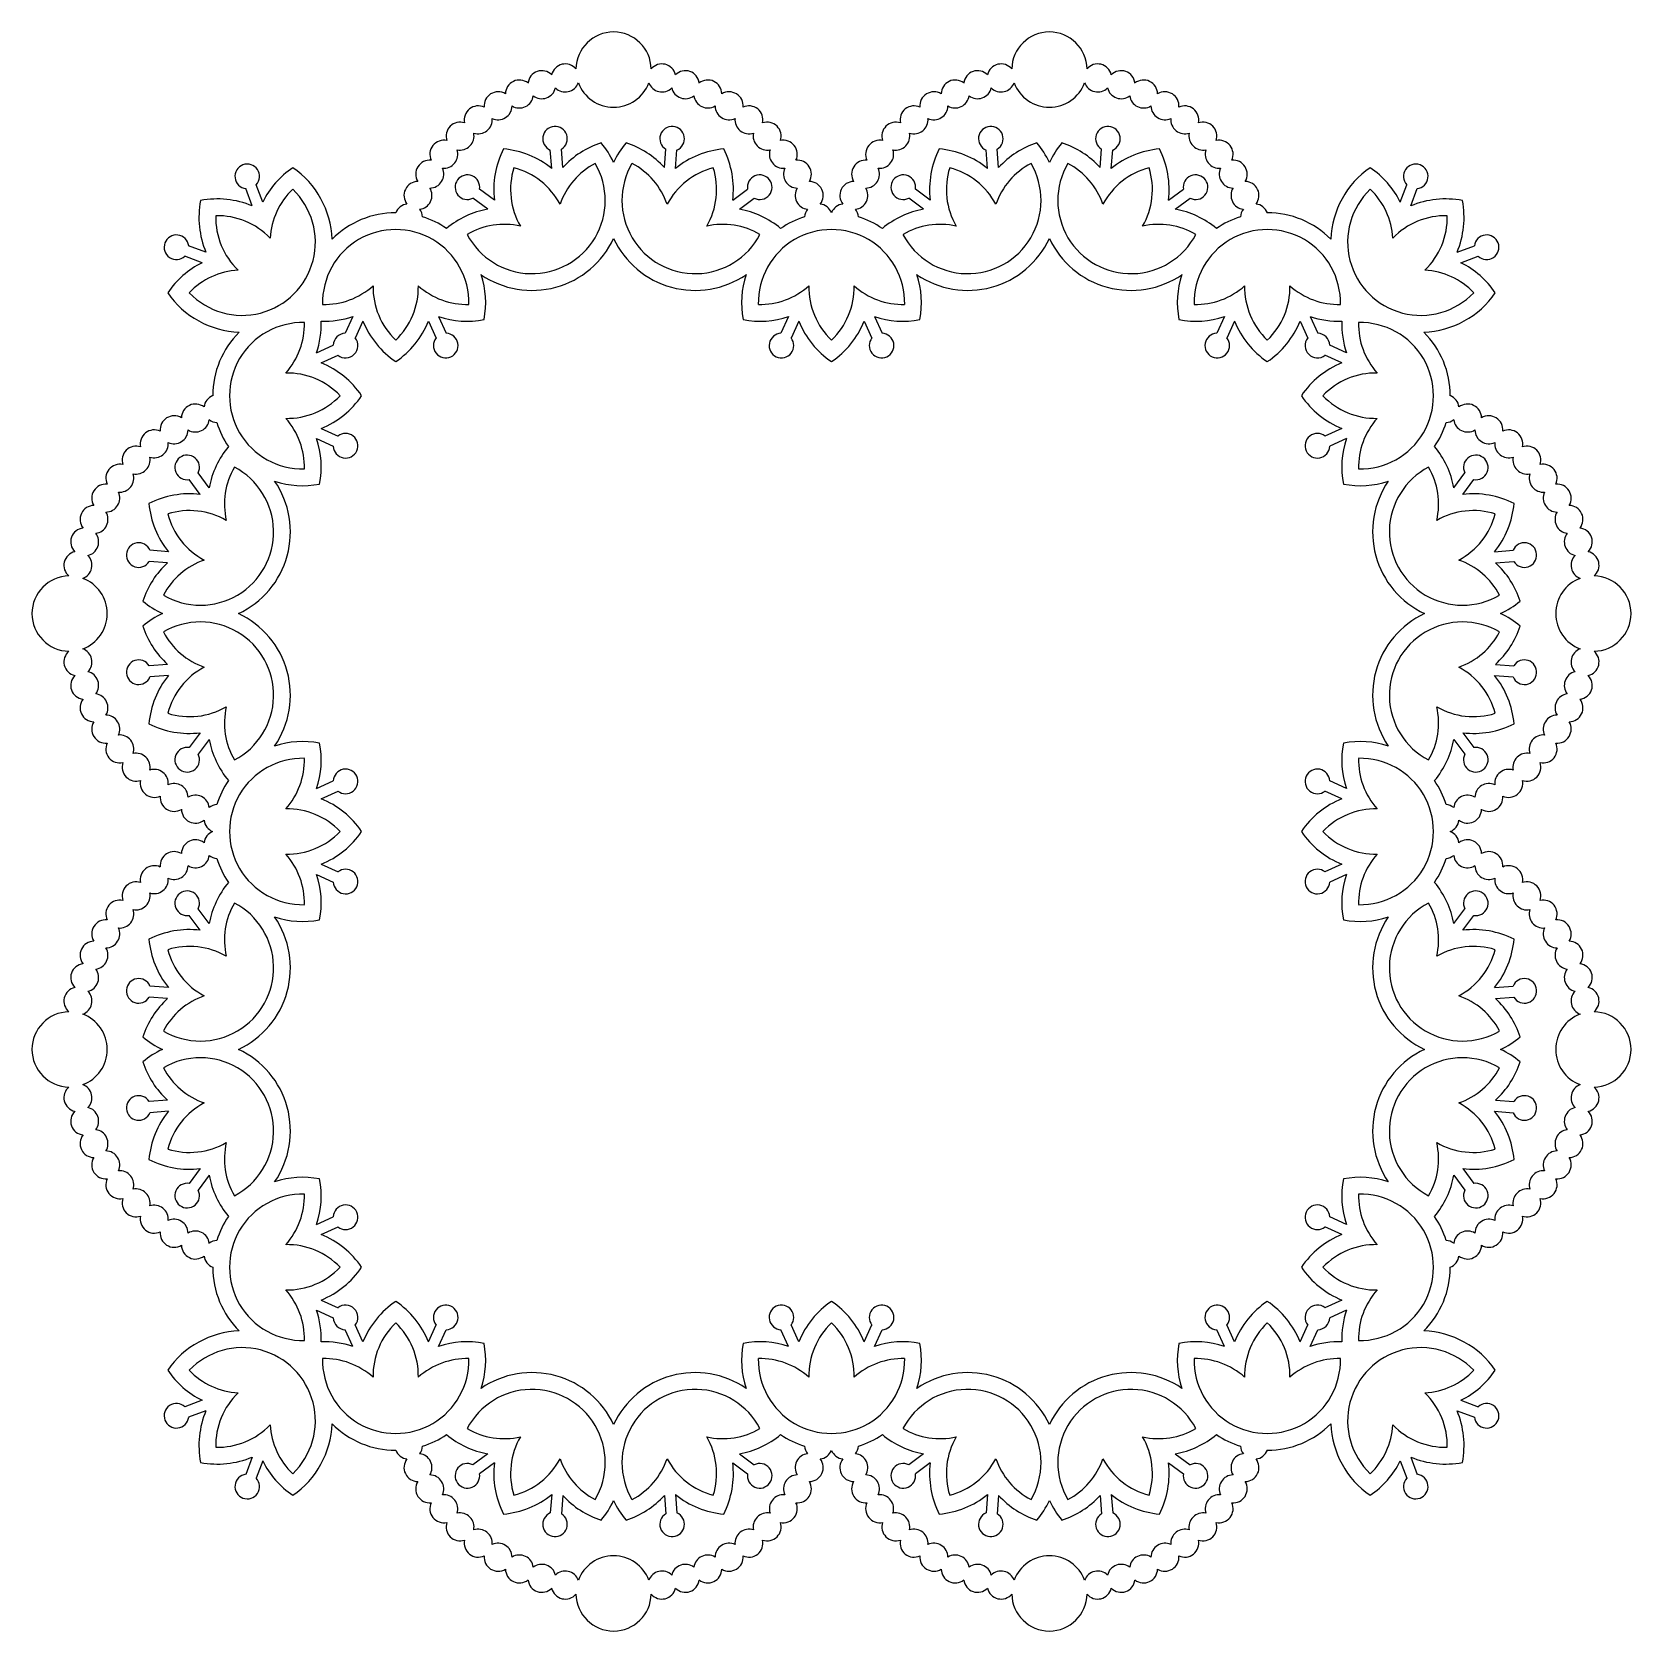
# Model space of a CAD drawing. Extents: x -216 to 463, y -122 to 229.
# Drawn here: x 176.6 to 462.6, y -121.8 to 164.2 of the extents above; entities that cross this region are included whole.
import ezdxf

# ---------------------------------------------------------------- set-up
doc = ezdxf.new("R2010")
doc.units = 0
doc.layers.get('0').update_dxf_attribs({"linetype": 'CONTINUOUS'})

msp = doc.modelspace()

# ---------------------------------------------------------------- linework, layer by layer
for p, q in [((269.58, 139.77), (269.33, 143.07)), ((271.58, 139.93), (271.33, 143.22)), ((289.73, 139.93), (289.98, 143.22)), ((291.72, 139.77), (291.98, 143.07)), ((347.52, 139.77), (347.27, 143.07)), ((349.51, 139.93), (349.26, 143.22)), ((367.66, 139.93), (367.92, 143.22)), ((369.66, 139.77), (369.91, 143.07)), ((216.04, 133.06), (214.89, 136.15)), ((217.91, 133.75), (216.76, 136.85)), ((258.16, 132.49), (255.5, 134.44)), ((259.34, 134.1), (256.68, 136.05)), ((301.97, 134.1), (304.62, 136.05)), ((303.15, 132.49), (305.81, 134.44)), ((336.09, 132.49), (333.43, 134.44)), ((337.28, 134.1), (334.62, 136.05)), ((379.9, 134.1), (382.56, 136.05)), ((381.09, 132.49), (383.74, 134.44)), ((421.33, 133.75), (422.48, 136.85)), ((423.21, 133.06), (424.36, 136.15)), ((207.76, 124.78), (204.66, 125.93)), ((431.49, 124.78), (434.58, 125.93)), ((207.06, 122.9), (203.96, 124.05)), ((432.18, 122.9), (435.28, 124.05)), ((234.02, 113.28), (232.64, 110.28)), ((235.83, 112.45), (234.46, 109.44)), ((247.54, 112.45), (248.92, 109.44)), ((249.36, 113.28), (250.74, 110.28)), ((311.95, 113.28), (310.57, 110.28)), ((313.77, 112.45), (312.39, 109.44)), ((325.48, 112.45), (326.85, 109.44)), ((327.29, 113.28), (328.67, 110.28)), ((389.88, 113.28), (388.51, 110.28)), ((391.7, 112.45), (390.32, 109.44)), ((403.41, 112.45), (404.79, 109.44)), ((405.23, 113.28), (406.6, 110.28)), ((227.53, 106.8), (230.53, 108.17)), ((228.37, 104.98), (231.37, 106.35)), ((410.88, 104.98), (407.87, 106.35)), ((411.71, 106.8), (408.71, 108.17)), ((228.37, 93.27), (231.37, 91.89)), ((410.88, 93.27), (407.87, 91.89)), ((227.53, 91.45), (230.53, 90.08)), ((411.71, 91.45), (408.71, 90.08)), ((206.72, 81.47), (204.76, 84.13)), ((208.33, 82.65), (206.37, 85.31)), ((430.92, 82.65), (432.87, 85.31)), ((432.53, 81.47), (434.48, 84.13)), ((200.89, 69.23), (197.59, 69.49)), ((201.04, 71.23), (197.75, 71.48)), ((438.2, 71.23), (441.5, 71.48)), ((438.36, 69.23), (441.65, 69.49)), ((200.89, 51.08), (197.59, 50.83)), ((201.04, 49.09), (197.75, 48.84)), ((438.2, 49.09), (441.5, 48.84)), ((438.36, 51.08), (441.65, 50.83)), ((206.72, 38.85), (204.76, 36.19)), ((208.33, 37.66), (206.37, 35)), ((430.92, 37.66), (432.87, 35)), ((432.53, 38.85), (434.48, 36.19)), ((227.53, 28.86), (230.53, 30.24)), ((411.71, 28.86), (408.71, 30.24)), ((228.37, 27.05), (231.37, 28.42)), ((410.88, 27.05), (407.87, 28.42)), ((228.37, 15.34), (231.37, 13.96)), ((410.88, 15.34), (407.87, 13.96)), ((227.53, 13.52), (230.53, 12.14)), ((411.71, 13.52), (408.71, 12.14)), ((206.72, 3.54), (204.76, 6.19)), ((208.33, 4.72), (206.37, 7.38)), ((430.92, 4.72), (432.87, 7.38)), ((432.53, 3.54), (434.48, 6.19)), ((200.89, -8.7), (197.59, -8.45)), ((201.04, -6.71), (197.75, -6.45)), ((438.2, -6.71), (441.5, -6.45)), ((438.36, -8.7), (441.65, -8.45)), ((200.89, -26.85), (197.59, -27.1)), ((438.36, -26.85), (441.65, -27.1)), ((201.04, -28.85), (197.75, -29.1)), ((438.2, -28.85), (441.5, -29.1)), ((206.72, -39.09), (204.76, -41.75)), ((432.53, -39.09), (434.48, -41.75)), ((208.33, -40.27), (206.37, -42.93)), ((430.92, -40.27), (432.87, -42.93)), ((227.53, -49.07), (230.53, -47.69)), ((411.71, -49.07), (408.71, -47.69)), ((228.37, -50.89), (231.37, -49.51)), ((410.88, -50.89), (407.87, -49.51)), ((228.37, -62.6), (231.37, -63.97)), ((410.88, -62.6), (407.87, -63.97)), ((227.53, -64.42), (230.53, -65.79)), ((411.71, -64.42), (408.71, -65.79)), ((234.02, -70.9), (232.64, -67.9)), ((235.83, -70.06), (234.46, -67.06)), ((247.54, -70.06), (248.92, -67.06)), ((249.36, -70.9), (250.74, -67.9)), ((311.95, -70.9), (310.57, -67.9)), ((313.77, -70.06), (312.39, -67.06)), ((325.48, -70.06), (326.85, -67.06)), ((327.29, -70.9), (328.67, -67.9)), ((389.88, -70.9), (388.51, -67.9)), ((391.7, -70.06), (390.32, -67.06)), ((403.41, -70.06), (404.79, -67.06)), ((405.23, -70.9), (406.6, -67.9)), ((207.06, -80.52), (203.96, -81.67)), ((207.76, -82.39), (204.66, -83.54)), ((431.49, -82.39), (434.58, -83.54)), ((432.18, -80.52), (435.28, -81.67)), ((216.04, -90.67), (214.89, -93.77)), ((217.91, -91.37), (216.76, -94.47)), ((258.16, -90.1), (255.5, -92.06)), ((303.15, -90.1), (305.81, -92.06)), ((336.09, -90.1), (333.43, -92.06)), ((381.09, -90.1), (383.74, -92.06)), ((421.33, -91.37), (422.48, -94.47)), ((423.21, -90.67), (424.36, -93.77)), ((259.34, -91.71), (256.68, -93.67)), ((301.97, -91.71), (304.62, -93.67)), ((337.28, -91.71), (334.62, -93.67)), ((379.9, -91.71), (382.56, -93.67)), ((269.58, -97.39), (269.33, -100.68)), ((271.58, -97.54), (271.33, -100.84)), ((289.73, -97.54), (289.98, -100.84)), ((291.72, -97.39), (291.98, -100.68)), ((347.52, -97.39), (347.27, -100.68)), ((349.51, -97.54), (349.26, -100.84)), ((367.66, -97.54), (367.92, -100.84)), ((369.66, -97.39), (369.91, -100.68))]:
    msp.add_line(p, q)
for centre, radius, start, end in [((280.65, 157.44), 6.73, 0.9761, 179.0239), ((358.59, 157.44), 6.73, 0.9761, 179.0239), ((272.01, 155.95), 2.5, 40.0291, 166.6243), ((289.29, 155.95), 2.5, 13.3757, 139.9709), ((349.95, 155.95), 2.5, 40.0291, 166.6243), ((367.23, 155.95), 2.5, 13.3757, 139.9709), ((263.81, 153.08), 2.5, 51.9471, 179.4815), ((267.83, 154.74), 2.5, 45.5185, 173.0529), ((272.01, 155.95), 2.5, 225.5185, 339.584), ((280.65, 157.44), 6.73, 200.5892, 339.4108), ((289.29, 155.95), 2.5, 200.416, 314.4815), ((293.48, 154.74), 2.5, 6.9471, 134.4815), ((297.5, 153.08), 2.5, 0.5185, 128.0529), ((341.74, 153.08), 2.5, 51.9471, 179.4815), ((345.76, 154.74), 2.5, 45.5185, 173.0529), ((349.95, 155.95), 2.5, 225.5185, 339.584), ((358.59, 157.44), 6.73, 200.5892, 339.4108), ((367.23, 155.95), 2.5, 200.416, 314.4815), ((371.41, 154.74), 2.5, 6.9471, 134.4815), ((375.43, 153.08), 2.5, 0.5185, 128.0529), ((260, 150.97), 2.5, 58.3757, 185.91), ((263.81, 153.08), 2.5, 238.3757, 353.0529), ((267.83, 154.74), 2.5, 231.9471, 346.6243), ((293.48, 154.74), 2.5, 193.3757, 308.0529), ((297.5, 153.08), 2.5, 186.9471, 301.6243), ((301.31, 150.97), 2.5, 354.09, 121.6243), ((337.93, 150.97), 2.5, 58.3757, 185.91), ((341.74, 153.08), 2.5, 238.3757, 353.0529), ((345.76, 154.74), 2.5, 231.9471, 346.6243), ((371.41, 154.74), 2.5, 193.3757, 308.0529), ((375.43, 153.08), 2.5, 186.9471, 301.6243), ((379.25, 150.97), 2.5, 354.09, 121.6243), ((256.45, 148.45), 2.5, 64.8043, 192.3386), ((256.45, 148.45), 2.5, 251.2328, 5.91), ((260, 150.97), 2.5, 244.8043, 359.4815), ((301.31, 150.97), 2.5, 180.5185, 295.1957), ((304.86, 148.45), 2.5, 174.09, 288.7672), ((304.86, 148.45), 2.5, 347.6614, 115.1957), ((334.38, 148.45), 2.5, 64.8043, 192.3386), ((334.38, 148.45), 2.5, 251.2328, 5.91), ((337.93, 150.97), 2.5, 244.8043, 359.4815), ((379.25, 150.97), 2.5, 180.5185, 295.1957), ((382.8, 148.45), 2.5, 174.09, 288.7672), ((382.8, 148.45), 2.5, 347.6614, 115.1957), ((253.2, 145.55), 2.5, 71.2328, 198.7672), ((253.2, 145.55), 2.5, 257.6614, 12.3386), ((270.18, 145.09), 2.2, 301.4133, 247.3296), ((291.13, 145.09), 2.2, 292.6704, 238.5867), ((308.11, 145.55), 2.5, 167.6614, 282.3386), ((308.11, 145.55), 2.5, 341.2328, 108.7672), ((331.13, 145.55), 2.5, 71.2328, 198.7672), ((331.13, 145.55), 2.5, 257.6614, 12.3386), ((348.11, 145.09), 2.2, 301.4133, 247.3296), ((369.06, 145.09), 2.2, 292.6704, 238.5867), ((386.04, 145.55), 2.5, 167.6614, 282.3386), ((386.04, 145.55), 2.5, 341.2328, 108.7672), ((250.3, 142.3), 2.5, 77.6614, 205.1957), ((250.3, 142.3), 2.5, 264.09, 18.7672), ((275.32, 135.99), 16.09, 153.1796, 186.7733), ((259.51, 127.23), 16.09, 51.2267, 84.8204), ((283.44, 129.06), 16.09, 108.1796, 137.5162), ((266.07, 134.04), 16.09, 24.9387, 39.8204), ((295.24, 134.04), 16.09, 140.1796, 155.0613), ((277.87, 129.06), 16.09, 42.4838, 71.8204), ((301.8, 127.23), 16.09, 95.1796, 128.7733), ((285.99, 135.99), 16.09, 353.2267, 26.8204), ((311.01, 142.3), 2.5, 161.2328, 275.91), ((311.01, 142.3), 2.5, 334.8043, 102.3386), ((328.23, 142.3), 2.5, 77.6614, 205.1957), ((328.23, 142.3), 2.5, 264.09, 18.7672), ((353.25, 135.99), 16.09, 153.1796, 186.7733), ((337.44, 127.23), 16.09, 51.2267, 84.8204), ((361.38, 129.06), 16.09, 108.1796, 137.5162), ((344, 134.04), 16.09, 24.9387, 39.8204), ((373.18, 134.04), 16.09, 140.1796, 155.0613), ((355.8, 129.06), 16.09, 42.4838, 71.8204), ((379.73, 127.23), 16.09, 95.1796, 128.7733), ((363.92, 135.99), 16.09, 353.2267, 26.8204), ((388.94, 142.3), 2.5, 161.2328, 275.91), ((388.94, 142.3), 2.5, 334.8043, 102.3386), ((215.14, 138.34), 2.2, 317.4133, 263.3296), ((247.78, 138.75), 2.5, 84.09, 211.6243), ((266.07, 134.04), 13.09, 207.675, 30.325), ((283.44, 129.06), 13.09, 117.6749, 160.864), ((295.24, 134.04), 13.09, 149.675, 332.325), ((277.87, 129.06), 13.09, 19.136, 62.3251), ((313.53, 138.75), 2.5, 328.3757, 95.91), ((325.71, 138.75), 2.5, 84.09, 211.6243), ((344, 134.04), 13.09, 207.675, 30.325), ((361.38, 129.06), 13.09, 117.6749, 160.864), ((373.18, 134.04), 13.09, 149.675, 332.325), ((355.8, 129.06), 13.09, 19.136, 62.3251), ((391.46, 138.75), 2.5, 328.3757, 95.91), ((424.1, 138.34), 2.2, 276.6704, 222.5867), ((232.31, 126.58), 16.09, 124.1796, 153.5162), ((214.23, 126.58), 16.09, 1.9612, 55.8204), ((245.67, 134.94), 2.5, 90.5185, 218.0529), ((247.78, 138.75), 2.5, 270.5185, 25.1957), ((254.51, 136.41), 2.2, 350.6704, 296.5867), ((275.32, 135.99), 13.09, 162.6749, 210.1212), ((259.51, 127.23), 13.09, 27.8789, 75.325), ((301.8, 127.23), 13.09, 104.675, 152.1211), ((285.99, 135.99), 13.09, 329.8788, 17.3251), ((306.79, 136.41), 2.2, 243.4133, 189.3296), ((313.53, 138.75), 2.5, 154.8043, 269.4815), ((315.64, 134.94), 2.5, 321.9471, 89.4815), ((323.61, 134.94), 2.5, 90.5185, 218.0529), ((325.71, 138.75), 2.5, 270.5185, 25.1957), ((332.45, 136.41), 2.2, 350.6704, 296.5867), ((353.25, 135.99), 13.09, 162.6749, 210.1212), ((337.44, 127.23), 13.09, 27.8789, 75.325), ((379.73, 127.23), 13.09, 104.675, 152.1211), ((363.92, 135.99), 13.09, 329.8788, 17.3251), ((384.73, 136.41), 2.2, 243.4133, 189.3296), ((391.46, 138.75), 2.5, 154.8043, 269.4815), ((393.57, 134.94), 2.5, 321.9471, 89.4815), ((425.01, 126.58), 16.09, 124.1796, 178.0388), ((406.93, 126.58), 16.09, 26.4838, 55.8204), ((214.23, 126.58), 13.09, 223.675, 46.325), ((232.31, 126.58), 13.09, 133.6749, 176.864), ((245.67, 134.94), 2.5, 276.9471, 31.6243), ((315.64, 134.94), 2.5, 148.3757, 263.0529), ((323.61, 134.94), 2.5, 276.9471, 31.6243), ((393.57, 134.94), 2.5, 148.3757, 263.0529), ((425.01, 126.58), 13.09, 133.675, 316.325), ((406.93, 126.58), 13.09, 3.136, 46.3251), ((222.59, 131), 16.09, 169.1796, 202.7733), ((209.81, 118.22), 16.09, 67.2267, 100.8204), ((241.69, 115.75), 16.09, 90.0165, 135), ((244.01, 130.92), 2.5, 96.9471, 158.3496), ((244.01, 130.92), 2.5, 4.2621, 38.0529), ((261.08, 116.67), 16.09, 100.4838, 129.8204), ((300.22, 116.67), 16.09, 50.1796, 79.5162), ((317.3, 130.92), 2.5, 141.9471, 175.7379), ((317.3, 130.92), 2.5, 21.9363, 83.0529), ((321.94, 130.92), 2.5, 96.9471, 158.0637), ((321.94, 130.92), 2.5, 4.2621, 38.0529), ((339.02, 116.67), 16.09, 100.4838, 129.8204), ((378.16, 116.67), 16.09, 50.1796, 79.5162), ((395.24, 130.92), 2.5, 141.9471, 175.7379), ((395.24, 130.92), 2.5, 21.6504, 83.0529), ((397.55, 115.75), 16.09, 45, 89.9835), ((429.43, 118.22), 16.09, 79.1796, 112.7733), ((416.65, 131), 16.09, 337.2267, 10.8204), ((222.59, 131), 13.09, 178.6749, 226.1212), ((209.81, 118.22), 13.09, 43.8789, 91.325), ((241.69, 115.75), 13.09, 358.675, 181.325), ((241.69, 115.75), 16.09, 55.574, 72.5952), ((261.08, 116.67), 13.09, 77.1359, 120.3251), ((300.22, 116.67), 13.09, 59.6749, 102.8641), ((319.62, 115.75), 13.09, 358.675, 181.325), ((319.62, 115.75), 16.09, 107.4048, 124.426), ((319.62, 115.75), 16.09, 55.574, 72.5952), ((339.02, 116.67), 13.09, 77.1359, 120.3251), ((378.16, 116.67), 13.09, 59.6749, 102.8641), ((397.55, 115.75), 13.09, 358.675, 181.325), ((397.55, 115.75), 16.09, 107.4048, 124.426), ((429.43, 118.22), 13.09, 88.675, 136.1211), ((416.65, 131), 13.09, 313.8788, 1.3251), ((202.48, 125.67), 2.2, 6.6704, 312.5867), ((266.07, 134.04), 16.09, 235.574, 335.0613), ((295.24, 134.04), 16.09, 204.9387, 304.426), ((344, 134.04), 16.09, 235.574, 335.0613), ((373.18, 134.04), 16.09, 204.9387, 304.426), ((436.77, 125.67), 2.2, 227.4133, 173.3296), ((214.23, 108.5), 16.09, 116.4838, 145.8204), ((214.23, 108.5), 13.09, 93.1359, 136.3251), ((241.69, 115.75), 16.09, 349.1796, 18.1796), ((319.62, 115.75), 16.09, 161.8204, 190.8204), ((319.62, 115.75), 16.09, 349.1796, 18.1796), ((397.55, 115.75), 16.09, 161.8204, 190.8204), ((425.01, 108.5), 13.09, 43.6749, 86.8641), ((425.01, 108.5), 16.09, 34.1796, 63.5162), ((214.23, 126.58), 16.09, 214.1796, 268.0388), ((228.91, 128.53), 13.09, 268.6749, 311.8641), ((250.73, 118.53), 13.09, 178.8788, 226.3251), ((232.65, 118.53), 13.09, 313.675, 1.1211), ((254.47, 128.53), 13.09, 228.136, 271.3251), ((306.84, 128.53), 13.09, 268.6749, 311.864), ((328.66, 118.53), 13.09, 178.8789, 226.325), ((310.58, 118.53), 13.09, 313.6749, 1.1212), ((332.4, 128.53), 13.09, 228.1359, 271.3251), ((384.77, 128.53), 13.09, 268.6749, 311.864), ((406.59, 118.53), 13.09, 178.8789, 226.325), ((388.52, 118.53), 13.09, 313.6749, 1.1212), ((410.34, 128.53), 13.09, 228.1359, 271.3251), ((425.01, 126.58), 16.09, 271.9612, 325.8204), ((225.06, 99.12), 13.09, 88.675, 271.325), ((212.28, 111.91), 13.09, 318.1359, 1.3251), ((212.28, 111.91), 16.09, 341.4838, 1.9612), ((228.91, 128.53), 16.09, 268.0388, 288.5162), ((250.73, 118.53), 16.09, 202.2267, 235.8204), ((232.65, 118.53), 16.09, 304.1796, 337.7733), ((254.47, 128.53), 16.09, 251.4838, 280.8204), ((306.84, 128.53), 16.09, 259.1796, 288.5162), ((328.66, 118.53), 16.09, 202.2267, 235.8204), ((310.58, 118.53), 16.09, 304.1796, 337.7733), ((332.4, 128.53), 16.09, 251.4838, 280.8204), ((384.77, 128.53), 16.09, 259.1796, 288.5162), ((406.59, 118.53), 16.09, 202.2267, 235.8204), ((388.52, 118.53), 16.09, 304.1796, 337.7733), ((410.34, 128.53), 16.09, 251.4838, 271.9612), ((426.96, 111.91), 16.09, 178.0388, 198.5162), ((414.18, 99.12), 13.09, 268.675, 91.325), ((426.96, 111.91), 13.09, 178.6749, 221.8641), ((225.06, 99.12), 16.09, 135, 179.9835), ((232.73, 108.08), 2.2, 92.4133, 177.5867), ((232.73, 108.08), 2.2, 231.6704, 38.3296), ((250.64, 108.08), 2.2, 141.6704, 87.5867), ((310.67, 108.08), 2.2, 92.4133, 38.3296), ((328.58, 108.08), 2.2, 141.6704, 87.5867), ((388.6, 108.08), 2.2, 92.4133, 38.3296), ((406.51, 108.08), 2.2, 141.6704, 308.3296), ((406.51, 108.08), 2.2, 2.4133, 87.5867), ((414.18, 99.12), 16.09, 0.0165, 45), ((222.28, 90.09), 13.09, 43.6749, 91.1212), ((222.28, 90.09), 16.09, 34.1796, 67.7733), ((416.96, 90.09), 16.09, 112.2267, 145.8204), ((416.96, 90.09), 13.09, 88.8788, 136.3251), ((205.87, 95.14), 2.5, 51.9471, 179.4815), ((209.89, 96.81), 2.5, 111.6504, 173.0529), ((222.28, 108.16), 13.09, 268.8789, 316.325), ((222.28, 108.16), 16.09, 292.2267, 325.8204), ((416.96, 108.16), 16.09, 214.1796, 247.7733), ((416.96, 108.16), 13.09, 223.675, 271.1211), ((429.35, 96.81), 2.5, 6.9471, 68.3496), ((433.37, 95.14), 2.5, 0.5185, 128.0529), ((202.06, 93.03), 2.5, 58.3757, 185.91), ((205.87, 95.14), 2.5, 238.3757, 353.0529), ((209.89, 96.81), 2.5, 231.9471, 265.7379), ((212.28, 86.34), 13.09, 358.6749, 41.864), ((426.96, 86.34), 13.09, 138.136, 181.3251), ((429.35, 96.81), 2.5, 274.2621, 308.0529), ((433.37, 95.14), 2.5, 186.9471, 301.6243), ((437.18, 93.03), 2.5, 354.09, 121.6243), ((198.51, 90.51), 2.5, 64.8043, 192.3386), ((202.06, 93.03), 2.5, 244.8043, 359.4815), ((225.06, 99.12), 16.09, 197.4048, 214.426), ((232.73, 90.17), 2.2, 182.4133, 128.3296), ((406.51, 90.17), 2.2, 51.6704, 357.5867), ((414.18, 99.12), 16.09, 325.574, 342.5952), ((437.18, 93.03), 2.5, 180.5185, 295.1957), ((440.73, 90.51), 2.5, 347.6614, 115.1957), ((195.26, 87.61), 2.5, 71.2328, 198.7672), ((198.51, 90.51), 2.5, 251.2328, 5.91), ((224.15, 79.73), 16.09, 140.1796, 169.5162), ((212.28, 86.34), 16.09, 349.1796, 18.5162), ((426.96, 86.34), 16.09, 161.4838, 190.8204), ((415.1, 79.73), 16.09, 10.4838, 39.8204), ((440.73, 90.51), 2.5, 174.09, 288.7672), ((443.98, 87.61), 2.5, 341.2328, 108.7672), ((192.36, 84.37), 2.5, 77.6614, 205.1957), ((195.26, 87.61), 2.5, 257.6614, 12.3386), ((206.77, 74.75), 13.09, 239.675, 62.325), ((204.4, 86.3), 2.2, 333.4133, 279.3296), ((224.15, 79.73), 13.09, 149.6749, 192.8641), ((432.47, 74.75), 13.09, 117.675, 300.325), ((415.1, 79.73), 13.09, 347.1359, 30.3251), ((434.84, 86.3), 2.2, 260.6704, 206.5867), ((443.98, 87.61), 2.5, 167.6614, 282.3386), ((446.88, 84.37), 2.5, 334.8043, 102.3386), ((189.84, 80.81), 2.5, 84.09, 211.6243), ((192.36, 84.37), 2.5, 264.09, 18.7672), ((206.77, 74.75), 16.09, 294.9387, 34.426), ((225.06, 99.12), 16.09, 251.8204, 280.8204), ((414.18, 99.12), 16.09, 259.1796, 288.1796), ((432.47, 74.75), 16.09, 145.574, 245.0613), ((446.88, 84.37), 2.5, 161.2328, 275.91), ((449.4, 80.81), 2.5, 328.3757, 95.91), ((189.84, 80.81), 2.5, 270.5185, 25.1957), ((204.82, 65.49), 16.09, 83.2267, 116.8204), ((434.42, 65.49), 16.09, 63.1796, 96.7733), ((449.4, 80.81), 2.5, 154.8043, 269.4815), ((187.74, 77), 2.5, 90.5185, 218.0529), ((187.74, 77), 2.5, 276.9471, 31.6243), ((213.58, 81.3), 16.09, 185.1796, 218.7733), ((204.82, 65.49), 13.09, 59.8788, 107.3251), ((213.58, 81.3), 13.09, 194.675, 242.1211), ((434.42, 65.49), 13.09, 72.6749, 120.1212), ((425.66, 81.3), 13.09, 297.8789, 345.325), ((425.66, 81.3), 16.09, 321.2267, 354.8204), ((451.51, 77), 2.5, 148.3757, 263.0529), ((451.51, 77), 2.5, 321.9471, 89.4815), ((186.07, 72.98), 2.5, 96.9471, 224.4815), ((186.07, 72.98), 2.5, 283.3757, 38.0529), ((453.17, 72.98), 2.5, 141.9471, 256.6243), ((453.17, 72.98), 2.5, 315.5185, 83.0529), ((195.72, 70.63), 2.2, 22.6704, 328.5867), ((443.53, 70.63), 2.2, 211.4133, 157.3296), ((184.86, 68.8), 2.5, 103.3757, 229.9709), ((184.86, 68.8), 2.5, 290.416, 44.4815), ((211.75, 57.37), 16.09, 132.4838, 161.8204), ((211.75, 57.37), 13.09, 109.136, 152.3251), ((427.49, 57.37), 13.09, 27.6749, 70.864), ((427.49, 57.37), 16.09, 18.1796, 47.5162), ((454.38, 68.8), 2.5, 135.5185, 249.584), ((454.38, 68.8), 2.5, 310.0291, 76.6243), ((183.37, 60.16), 6.73, 90.9761, 269.0239), ((183.37, 60.16), 6.73, 290.5892, 69.4108), ((455.87, 60.16), 6.73, 110.5892, 249.4108), ((455.87, 60.16), 6.73, 270.9761, 89.0239), ((206.77, 74.75), 16.09, 230.1796, 245.0613), ((206.77, 45.57), 16.09, 114.9387, 129.8204), ((206.77, 45.57), 16.09, 325.574, 65.0613), ((432.47, 45.57), 16.09, 114.9387, 214.426), ((432.47, 74.75), 16.09, 294.9387, 309.8204), ((432.47, 45.57), 16.09, 50.1796, 65.0613), ((211.75, 62.95), 16.09, 198.1796, 227.5162), ((206.77, 45.57), 13.09, 297.675, 120.325), ((432.47, 45.57), 13.09, 59.675, 242.325), ((427.49, 62.95), 16.09, 312.4838, 341.8204), ((211.75, 62.95), 13.09, 207.6749, 250.864), ((427.49, 62.95), 13.09, 289.136, 332.3251), ((184.86, 51.52), 2.5, 130.0291, 256.6243), ((184.86, 51.52), 2.5, 315.5185, 69.584), ((195.72, 49.68), 2.2, 31.4133, 337.3296), ((443.53, 49.68), 2.2, 202.6704, 148.5867), ((454.38, 51.52), 2.5, 110.416, 224.4815), ((454.38, 51.52), 2.5, 283.3757, 49.9709), ((186.07, 47.33), 2.5, 135.5185, 263.0529), ((186.07, 47.33), 2.5, 321.9471, 76.6243), ((213.58, 39.01), 16.09, 141.2267, 174.8204), ((213.58, 39.01), 13.09, 117.8789, 165.325), ((425.66, 39.01), 13.09, 14.675, 62.1211), ((425.66, 39.01), 16.09, 5.1796, 38.7733), ((453.17, 47.33), 2.5, 103.3757, 218.0529), ((453.17, 47.33), 2.5, 276.9471, 44.4815), ((187.74, 43.31), 2.5, 328.3757, 83.0529), ((451.51, 43.31), 2.5, 96.9471, 211.6243), ((187.74, 43.31), 2.5, 141.9471, 269.4815), ((204.82, 54.82), 13.09, 252.6749, 300.1212), ((224.15, 40.59), 13.09, 167.1359, 210.3251), ((415.1, 40.59), 13.09, 329.6749, 12.8641), ((434.42, 54.82), 13.09, 239.8788, 287.3251), ((451.51, 43.31), 2.5, 270.5185, 38.0529), ((189.84, 39.5), 2.5, 148.3757, 275.91), ((189.84, 39.5), 2.5, 334.8043, 89.4815), ((204.82, 54.82), 16.09, 243.1796, 276.7733), ((434.42, 54.82), 16.09, 263.2267, 296.8204), ((449.4, 39.5), 2.5, 90.5185, 205.1957), ((449.4, 39.5), 2.5, 264.09, 31.6243), ((192.36, 35.95), 2.5, 341.2328, 95.91), ((224.15, 40.59), 16.09, 190.4838, 219.8204), ((225.06, 21.19), 16.09, 79.1796, 108.1796), ((414.18, 21.19), 16.09, 71.8204, 100.8204), ((415.1, 40.59), 16.09, 320.1796, 349.5162), ((446.88, 35.95), 2.5, 84.09, 198.7672), ((192.36, 35.95), 2.5, 154.8043, 282.3386), ((195.26, 32.7), 2.5, 347.6614, 102.3386), ((204.4, 34.02), 2.2, 80.6704, 26.5867), ((212.28, 33.97), 16.09, 341.4838, 10.8204), ((426.96, 33.97), 16.09, 169.1796, 198.5162), ((434.84, 34.02), 2.2, 153.4133, 99.3296), ((443.98, 32.7), 2.5, 77.6614, 192.3386), ((446.88, 35.95), 2.5, 257.6614, 25.1957), ((195.26, 32.7), 2.5, 161.2328, 288.7672), ((198.51, 29.8), 2.5, 354.09, 108.7672), ((225.06, 21.19), 13.09, 88.675, 271.325), ((212.28, 33.97), 13.09, 318.1359, 1.3251), ((232.73, 30.15), 2.2, 231.6704, 177.5867), ((406.51, 30.15), 2.2, 2.4133, 308.3296), ((414.18, 21.19), 13.09, 268.675, 91.325), ((426.96, 33.97), 13.09, 178.6749, 221.8641), ((440.73, 29.8), 2.5, 71.2328, 185.91), ((443.98, 32.7), 2.5, 251.2328, 18.7672), ((198.51, 29.8), 2.5, 167.6614, 295.1957), ((202.06, 27.28), 2.5, 0.5185, 115.1957), ((225.06, 21.19), 16.09, 145.574, 162.5952), ((225.06, 21.19), 16.09, 145.574, 162.5952), ((225.06, 21.19), 16.09, 145.574, 162.5952), ((414.18, 21.19), 16.09, 17.4048, 34.426), ((437.18, 27.28), 2.5, 64.8043, 179.4815), ((440.73, 29.8), 2.5, 244.8043, 12.3386), ((202.06, 27.28), 2.5, 174.09, 301.6243), ((205.87, 25.18), 2.5, 6.9471, 121.6243), ((209.89, 23.51), 2.5, 94.2621, 128.0529), ((222.28, 12.15), 16.09, 34.1796, 67.7733), ((222.28, 12.15), 16.09, 34.1796, 67.7733), ((416.96, 12.15), 16.09, 112.2267, 145.8204), ((429.35, 23.51), 2.5, 51.9471, 85.7379), ((433.37, 25.18), 2.5, 58.3757, 173.0529), ((437.18, 27.28), 2.5, 238.3757, 5.91), ((205.87, 25.18), 2.5, 180.5185, 308.0529), ((209.89, 23.51), 2.5, 186.9471, 248.0637), ((222.28, 12.15), 13.09, 43.6749, 91.1212), ((416.96, 12.15), 13.09, 88.8788, 136.3251), ((429.35, 23.51), 2.5, 291.9363, 353.0529), ((433.37, 25.18), 2.5, 231.9471, 359.4815), ((209.89, 18.87), 2.5, 111.9363, 173.0529), ((222.28, 30.23), 13.09, 268.8789, 316.325), ((222.28, 30.23), 16.09, 292.2267, 325.8204), ((222.28, 30.23), 16.09, 292.2267, 325.8204), ((416.96, 30.23), 16.09, 214.1796, 247.7733), ((416.96, 30.23), 13.09, 223.675, 271.1211), ((429.35, 18.87), 2.5, 6.9471, 68.0637), ((202.06, 15.1), 2.5, 58.3757, 185.91), ((205.87, 17.21), 2.5, 51.9471, 179.4815), ((433.37, 17.21), 2.5, 0.5185, 128.0529), ((437.18, 15.1), 2.5, 354.09, 121.6243), ((198.51, 12.58), 2.5, 64.8043, 192.3386), ((202.06, 15.1), 2.5, 244.8043, 359.4815), ((205.87, 17.21), 2.5, 238.3757, 353.0529), ((209.89, 18.87), 2.5, 231.9471, 265.7379), ((225.06, 21.19), 16.09, 197.4048, 214.426), ((212.28, 8.41), 13.09, 358.6749, 41.864), ((232.73, 12.24), 2.2, 182.4133, 128.3296), ((406.51, 12.24), 2.2, 51.6704, 357.5867), ((426.96, 8.41), 13.09, 138.136, 181.3251), ((414.18, 21.19), 16.09, 325.574, 342.5952), ((429.35, 18.87), 2.5, 274.2621, 308.0529), ((433.37, 17.21), 2.5, 186.9471, 301.6243), ((437.18, 15.1), 2.5, 180.5185, 295.1957), ((440.73, 12.58), 2.5, 347.6614, 115.1957), ((195.26, 9.68), 2.5, 71.2328, 198.7672), ((198.51, 12.58), 2.5, 251.2328, 5.91), ((224.15, 1.79), 16.09, 140.1796, 169.5162), ((212.28, 8.41), 16.09, 349.1796, 18.5162), ((426.96, 8.41), 16.09, 161.4838, 190.8204), ((415.1, 1.79), 16.09, 10.4838, 39.8204), ((440.73, 12.58), 2.5, 174.09, 288.7672), ((443.98, 9.68), 2.5, 341.2328, 108.7672), ((192.36, 6.43), 2.5, 77.6614, 205.1957), ((195.26, 9.68), 2.5, 257.6614, 12.3386), ((204.4, 8.36), 2.2, 333.4133, 279.3296), ((434.84, 8.36), 2.2, 260.6704, 206.5867), ((443.98, 9.68), 2.5, 167.6614, 282.3386), ((446.88, 6.43), 2.5, 334.8043, 102.3386), ((192.36, 6.43), 2.5, 264.09, 18.7672), ((206.77, -3.19), 13.09, 239.675, 62.325), ((224.15, 1.79), 13.09, 149.6749, 192.8641), ((206.77, -3.19), 16.09, 294.9387, 34.426), ((225.06, 21.19), 16.09, 251.8204, 280.8204), ((414.18, 21.19), 16.09, 259.1796, 288.1796), ((432.47, -3.19), 16.09, 145.574, 245.0613), ((432.47, -3.19), 13.09, 117.675, 300.325), ((415.1, 1.79), 13.09, 347.1359, 30.3251), ((446.88, 6.43), 2.5, 161.2328, 275.91), ((189.84, 2.88), 2.5, 84.09, 211.6243), ((189.84, 2.88), 2.5, 270.5185, 25.1957), ((204.82, -12.44), 16.09, 83.2267, 116.8204), ((434.42, -12.44), 16.09, 63.1796, 96.7733), ((449.4, 2.88), 2.5, 154.8043, 269.4815), ((449.4, 2.88), 2.5, 328.3757, 95.91), ((187.74, -0.93), 2.5, 90.5185, 218.0529), ((187.74, -0.93), 2.5, 276.9471, 31.6243), ((213.58, 3.37), 16.09, 185.1796, 218.7733), ((204.82, -12.44), 13.09, 59.8788, 107.3251), ((213.58, 3.37), 13.09, 194.675, 242.1211), ((434.42, -12.44), 13.09, 72.6749, 120.1212), ((425.66, 3.37), 13.09, 297.8789, 345.325), ((425.66, 3.37), 16.09, 321.2267, 354.8204), ((451.51, -0.93), 2.5, 148.3757, 263.0529), ((451.51, -0.93), 2.5, 321.9471, 89.4815), ((186.07, -4.95), 2.5, 96.9471, 224.4815), ((453.17, -4.95), 2.5, 315.5185, 83.0529), ((186.07, -4.95), 2.5, 283.3757, 38.0529), ((195.72, -7.3), 2.2, 22.6704, 328.5867), ((443.53, -7.3), 2.2, 211.4133, 157.3296), ((453.17, -4.95), 2.5, 141.9471, 256.6243), ((184.86, -9.14), 2.5, 103.3757, 229.9709), ((184.86, -9.14), 2.5, 290.416, 44.4815), ((211.75, -20.56), 13.09, 109.136, 152.3251), ((427.49, -20.56), 13.09, 27.6749, 70.864), ((454.38, -9.14), 2.5, 135.5185, 249.584), ((454.38, -9.14), 2.5, 310.0291, 76.6243), ((183.37, -17.78), 6.73, 90.9761, 269.0239), ((211.75, -20.56), 16.09, 132.4838, 161.8204), ((427.49, -20.56), 16.09, 18.1796, 47.5162), ((455.87, -17.78), 6.73, 270.9761, 89.0239), ((183.37, -17.78), 6.73, 290.5892, 69.4108), ((455.87, -17.78), 6.73, 110.5892, 249.4108), ((206.77, -3.19), 16.09, 230.1796, 245.0613), ((432.47, -3.19), 16.09, 294.9387, 309.8204), ((206.77, -32.36), 16.09, 114.9387, 129.8204), ((211.75, -14.99), 16.09, 198.1796, 227.5162), ((206.77, -32.36), 13.09, 297.675, 120.325), ((206.77, -32.36), 16.09, 325.574, 65.0613), ((432.47, -32.36), 16.09, 114.9387, 214.426), ((432.47, -32.36), 13.09, 59.675, 242.325), ((427.49, -14.99), 16.09, 312.4838, 341.8204), ((432.47, -32.36), 16.09, 50.1796, 65.0613), ((211.75, -14.99), 13.09, 207.6749, 250.864), ((427.49, -14.99), 13.09, 289.136, 332.3251), ((184.86, -26.42), 2.5, 130.0291, 256.6243), ((184.86, -26.42), 2.5, 315.5185, 69.584), ((454.38, -26.42), 2.5, 110.416, 224.4815), ((454.38, -26.42), 2.5, 283.3757, 49.9709), ((186.07, -30.6), 2.5, 321.9471, 76.6243), ((195.72, -28.25), 2.2, 31.4133, 337.3296), ((213.58, -38.92), 13.09, 117.8789, 165.325), ((425.66, -38.92), 13.09, 14.675, 62.1211), ((443.53, -28.25), 2.2, 202.6704, 148.5867), ((453.17, -30.6), 2.5, 103.3757, 218.0529), ((186.07, -30.6), 2.5, 135.5185, 263.0529), ((213.58, -38.92), 16.09, 141.2267, 174.8204), ((425.66, -38.92), 16.09, 5.1796, 38.7733), ((453.17, -30.6), 2.5, 276.9471, 44.4815), ((187.74, -34.62), 2.5, 141.9471, 269.4815), ((187.74, -34.62), 2.5, 328.3757, 83.0529), ((451.51, -34.62), 2.5, 96.9471, 211.6243), ((451.51, -34.62), 2.5, 270.5185, 38.0529), ((189.84, -38.43), 2.5, 148.3757, 275.91), ((189.84, -38.43), 2.5, 334.8043, 89.4815), ((204.82, -23.11), 13.09, 252.6749, 300.1212), ((224.15, -37.35), 13.09, 167.1359, 210.3251), ((415.1, -37.35), 13.09, 329.6749, 12.8641), ((434.42, -23.11), 13.09, 239.8788, 287.3251), ((449.4, -38.43), 2.5, 90.5185, 205.1957), ((449.4, -38.43), 2.5, 264.09, 31.6243), ((192.36, -41.98), 2.5, 341.2328, 95.91), ((204.82, -23.11), 16.09, 243.1796, 276.7733), ((434.42, -23.11), 16.09, 263.2267, 296.8204), ((446.88, -41.98), 2.5, 84.09, 198.7672), ((192.36, -41.98), 2.5, 154.8043, 282.3386), ((195.26, -45.23), 2.5, 347.6614, 102.3386), ((204.4, -43.92), 2.2, 80.6704, 26.5867), ((224.15, -37.35), 16.09, 190.4838, 219.8204), ((225.06, -56.74), 16.09, 79.1796, 108.1796), ((212.28, -43.96), 16.09, 341.4838, 10.8204), ((426.96, -43.96), 16.09, 169.1796, 198.5162), ((414.18, -56.74), 16.09, 71.8204, 100.8204), ((415.1, -37.35), 16.09, 320.1796, 349.5162), ((434.84, -43.92), 2.2, 153.4133, 99.3296), ((443.98, -45.23), 2.5, 77.6614, 192.3386), ((446.88, -41.98), 2.5, 257.6614, 25.1957), ((195.26, -45.23), 2.5, 161.2328, 288.7672), ((198.51, -48.13), 2.5, 354.09, 108.7672), ((225.06, -56.74), 13.09, 88.675, 271.325), ((212.28, -43.96), 13.09, 318.136, 1.3251), ((232.73, -47.79), 2.2, 231.6704, 177.5867), ((406.51, -47.79), 2.2, 2.4133, 308.3296), ((414.18, -56.74), 13.09, 268.675, 91.325), ((426.96, -43.96), 13.09, 178.6749, 221.864), ((440.73, -48.13), 2.5, 71.2328, 185.91), ((443.98, -45.23), 2.5, 251.2328, 18.7672), ((198.51, -48.13), 2.5, 167.6614, 295.1957), ((202.06, -50.65), 2.5, 0.5185, 115.1957), ((225.06, -56.74), 16.09, 145.574, 162.5952), ((414.18, -56.74), 16.09, 17.4048, 34.426), ((437.18, -50.65), 2.5, 64.8043, 179.4815), ((440.73, -48.13), 2.5, 244.8043, 12.3386), ((202.06, -50.65), 2.5, 174.09, 301.6243), ((205.87, -52.76), 2.5, 6.9471, 121.6243), ((222.28, -65.78), 16.09, 34.1796, 67.7733), ((416.96, -65.78), 16.09, 112.2267, 145.8204), ((433.37, -52.76), 2.5, 58.3757, 173.0529), ((437.18, -50.65), 2.5, 238.3757, 5.91), ((205.87, -52.76), 2.5, 180.5185, 308.0529), ((209.89, -54.42), 2.5, 94.2621, 128.0529), ((222.28, -65.78), 13.09, 43.675, 91.1211), ((416.96, -65.78), 13.09, 88.8789, 136.325), ((429.35, -54.42), 2.5, 51.9471, 85.7379), ((433.37, -52.76), 2.5, 231.9471, 359.4815), ((209.89, -54.42), 2.5, 186.9471, 248.3496), ((225.06, -56.74), 16.09, 180.0165, 225), ((222.28, -47.7), 13.09, 268.8788, 316.3251), ((222.28, -47.7), 16.09, 292.2267, 325.8204), ((416.96, -47.7), 16.09, 214.1796, 247.7733), ((416.96, -47.7), 13.09, 223.6749, 271.1212), ((414.18, -56.74), 16.09, 315, 359.9835), ((429.35, -54.42), 2.5, 291.6504, 353.0529), ((212.28, -69.52), 13.09, 358.6749, 41.8641), ((250.73, -76.15), 16.09, 124.1796, 157.7733), ((232.65, -76.15), 16.09, 22.2267, 55.8204), ((328.66, -76.15), 16.09, 124.1796, 157.7733), ((310.58, -76.15), 16.09, 22.2267, 55.8204), ((406.59, -76.15), 16.09, 124.1796, 157.7733), ((388.52, -76.15), 16.09, 22.2267, 55.8204), ((426.96, -69.52), 13.09, 138.1359, 181.3251), ((212.28, -69.52), 16.09, 358.0388, 18.5162), ((232.73, -65.7), 2.2, 321.6704, 128.3296), ((250.64, -65.7), 2.2, 272.4133, 218.3296), ((310.67, -65.7), 2.2, 321.6704, 267.5867), ((328.58, -65.7), 2.2, 272.4133, 218.3296), ((388.6, -65.7), 2.2, 321.6704, 267.5867), ((406.51, -65.7), 2.2, 51.6704, 218.3296), ((426.96, -69.52), 16.09, 161.4838, 181.9612), ((214.23, -84.2), 16.09, 91.9612, 145.8204), ((232.73, -65.7), 2.2, 182.4133, 267.5867), ((250.73, -76.15), 13.09, 133.6749, 181.1212), ((232.65, -76.15), 13.09, 358.8789, 46.325), ((328.66, -76.15), 13.09, 133.675, 181.1211), ((310.58, -76.15), 13.09, 358.8788, 46.3251), ((406.59, -76.15), 13.09, 133.675, 181.1211), ((388.52, -76.15), 13.09, 358.8788, 46.3251), ((406.51, -65.7), 2.2, 272.4133, 357.5867), ((425.01, -84.2), 16.09, 34.1796, 88.0388), ((214.23, -84.2), 13.09, 313.675, 136.325), ((228.91, -86.15), 16.09, 71.4838, 91.9612), ((254.47, -86.15), 16.09, 79.1796, 108.5162), ((241.69, -73.37), 16.09, 341.8204, 10.8204), ((319.62, -73.37), 16.09, 169.1796, 198.1796), ((306.84, -86.15), 16.09, 71.4838, 100.8204), ((332.4, -86.15), 16.09, 79.1796, 108.5162), ((319.62, -73.37), 16.09, 341.8204, 10.8204), ((397.55, -73.37), 16.09, 169.1796, 198.1796), ((384.77, -86.15), 16.09, 71.4838, 100.8204), ((410.34, -86.15), 16.09, 88.0388, 108.5162), ((425.01, -84.2), 13.09, 43.675, 226.325), ((241.69, -73.37), 13.09, 178.675, 1.325), ((228.91, -86.15), 13.09, 48.1359, 91.3251), ((254.47, -86.15), 13.09, 88.6749, 131.864), ((319.62, -73.37), 13.09, 178.675, 1.325), ((306.84, -86.15), 13.09, 48.136, 91.3251), ((332.4, -86.15), 13.09, 88.6749, 131.8641), ((397.55, -73.37), 13.09, 178.675, 1.325), ((384.77, -86.15), 13.09, 48.136, 91.3251), ((410.34, -86.15), 13.09, 88.6749, 131.8641), ((214.23, -66.12), 16.09, 214.1796, 243.5162), ((214.23, -66.12), 13.09, 223.6749, 266.8641), ((266.07, -91.66), 16.09, 24.9387, 124.426), ((295.24, -91.66), 16.09, 55.574, 155.0613), ((344, -91.66), 16.09, 24.9387, 124.426), ((373.18, -91.66), 16.09, 55.574, 155.0613), ((425.01, -66.12), 13.09, 273.1359, 316.3251), ((425.01, -66.12), 16.09, 296.4838, 325.8204), ((222.59, -88.62), 13.09, 133.8788, 181.3251), ((266.07, -91.66), 13.09, 329.675, 152.325), ((295.24, -91.66), 13.09, 27.675, 210.325), ((344, -91.66), 13.09, 329.675, 152.325), ((373.18, -91.66), 13.09, 27.675, 210.325), ((416.65, -88.62), 13.09, 358.6749, 46.1212), ((202.48, -83.29), 2.2, 47.4133, 353.3296), ((222.59, -88.62), 16.09, 157.2267, 190.8204), ((416.65, -88.62), 16.09, 349.1796, 22.7733), ((436.77, -83.29), 2.2, 186.6704, 132.5867), ((209.81, -75.84), 13.09, 268.675, 316.1211), ((232.31, -84.2), 13.09, 183.136, 226.3251), ((214.23, -84.2), 16.09, 304.1796, 358.0388), ((241.69, -73.37), 16.09, 225, 269.9835), ((261.08, -74.29), 13.09, 239.6749, 282.8641), ((300.22, -74.29), 13.09, 257.1359, 300.3251), ((339.02, -74.29), 13.09, 239.6749, 282.8641), ((378.16, -74.29), 13.09, 257.1359, 300.3251), ((397.55, -73.37), 16.09, 270.0165, 315), ((425.01, -84.2), 16.09, 181.9612, 235.8204), ((406.93, -84.2), 13.09, 313.6749, 356.864), ((429.43, -75.84), 13.09, 223.8789, 271.325), ((241.69, -73.37), 16.09, 287.4048, 304.426), ((261.08, -74.29), 16.09, 230.1796, 259.5162), ((275.32, -93.61), 13.09, 149.8788, 197.3251), ((285.99, -93.61), 13.09, 342.6749, 30.1212), ((300.22, -74.29), 16.09, 280.4838, 309.8204), ((319.62, -73.37), 16.09, 235.574, 252.5952), ((319.62, -73.37), 16.09, 235.574, 252.5952), ((319.62, -73.37), 16.09, 287.4048, 304.426), ((339.02, -74.29), 16.09, 230.1796, 259.5162), ((353.25, -93.61), 13.09, 149.8788, 197.3251), ((363.92, -93.61), 13.09, 342.6749, 30.1212), ((378.16, -74.29), 16.09, 280.4838, 309.8204), ((397.55, -73.37), 16.09, 235.574, 252.5952), ((209.81, -75.84), 16.09, 259.1796, 292.7733), ((232.31, -84.2), 16.09, 206.4838, 235.8204), ((244.01, -88.54), 2.5, 201.6504, 263.0529), ((245.67, -92.56), 2.5, 141.9471, 269.4815), ((244.01, -88.54), 2.5, 321.9471, 355.7379), ((245.67, -92.56), 2.5, 328.3757, 83.0529), ((259.51, -84.85), 13.09, 284.675, 332.1211), ((283.44, -86.68), 13.09, 199.136, 242.3251), ((277.87, -86.68), 13.09, 297.6749, 340.864), ((301.8, -84.85), 13.09, 207.8789, 255.325), ((315.64, -92.56), 2.5, 96.9471, 211.6243), ((317.3, -88.54), 2.5, 184.2621, 218.0529), ((315.64, -92.56), 2.5, 270.5185, 38.0529), ((317.3, -88.54), 2.5, 276.9471, 338.0637), ((321.94, -88.54), 2.5, 201.9363, 263.0529), ((323.61, -92.56), 2.5, 141.9471, 269.4815), ((321.94, -88.54), 2.5, 321.9471, 355.7379), ((323.61, -92.56), 2.5, 328.3757, 83.0529), ((337.44, -84.85), 13.09, 284.675, 332.1211), ((361.38, -86.68), 13.09, 199.136, 242.3251), ((355.8, -86.68), 13.09, 297.6749, 340.864), ((379.73, -84.85), 13.09, 207.8789, 255.325), ((393.57, -92.56), 2.5, 96.9471, 211.6243), ((395.24, -88.54), 2.5, 184.2621, 218.0529), ((393.57, -92.56), 2.5, 270.5185, 38.0529), ((395.24, -88.54), 2.5, 276.9471, 338.3496), ((406.93, -84.2), 16.09, 304.1796, 333.5162), ((429.43, -75.84), 16.09, 247.2267, 280.8204), ((215.14, -95.95), 2.2, 96.6704, 42.5867), ((247.78, -96.37), 2.5, 334.8043, 89.4815), ((254.51, -94.03), 2.2, 63.4133, 9.3296), ((275.32, -93.61), 16.09, 173.2267, 206.8204), ((285.99, -93.61), 16.09, 333.1796, 6.7733), ((306.79, -94.03), 2.2, 170.6704, 116.5867), ((313.53, -96.37), 2.5, 90.5185, 205.1957), ((325.71, -96.37), 2.5, 334.8043, 89.4815), ((332.45, -94.03), 2.2, 63.4133, 9.3296), ((353.25, -93.61), 16.09, 173.2267, 206.8204), ((363.92, -93.61), 16.09, 333.1796, 6.7733), ((384.73, -94.03), 2.2, 170.6704, 116.5867), ((391.46, -96.37), 2.5, 90.5185, 205.1957), ((424.1, -95.95), 2.2, 137.4133, 83.3296), ((247.78, -96.37), 2.5, 148.3757, 275.91), ((313.53, -96.37), 2.5, 264.09, 31.6243), ((325.71, -96.37), 2.5, 148.3757, 275.91), ((391.46, -96.37), 2.5, 264.09, 31.6243), ((250.3, -99.92), 2.5, 154.8043, 282.3386), ((250.3, -99.92), 2.5, 341.2328, 95.91), ((259.51, -84.85), 16.09, 275.1796, 308.7733), ((283.44, -86.68), 16.09, 222.4838, 251.8204), ((266.07, -91.66), 16.09, 320.1796, 335.0613), ((295.24, -91.66), 16.09, 204.9387, 219.8204), ((277.87, -86.68), 16.09, 288.1796, 317.5162), ((301.8, -84.85), 16.09, 231.2267, 264.8204), ((311.01, -99.92), 2.5, 84.09, 198.7672), ((311.01, -99.92), 2.5, 257.6614, 25.1957), ((328.23, -99.92), 2.5, 154.8043, 282.3386), ((328.23, -99.92), 2.5, 341.2328, 95.91), ((337.44, -84.85), 16.09, 275.1796, 308.7733), ((361.38, -86.68), 16.09, 222.4838, 251.8204), ((344, -91.66), 16.09, 320.1796, 335.0613), ((373.18, -91.66), 16.09, 204.9387, 219.8204), ((355.8, -86.68), 16.09, 288.1796, 317.5162), ((379.73, -84.85), 16.09, 231.2267, 264.8204), ((388.94, -99.92), 2.5, 84.09, 198.7672), ((388.94, -99.92), 2.5, 257.6614, 25.1957), ((253.2, -103.17), 2.5, 161.2328, 288.7672), ((253.2, -103.17), 2.5, 347.6614, 102.3386), ((270.18, -102.71), 2.2, 112.6704, 58.5867), ((291.13, -102.71), 2.2, 121.4133, 67.3296), ((308.11, -103.17), 2.5, 77.6614, 192.3386), ((308.11, -103.17), 2.5, 251.2328, 18.7672), ((331.13, -103.17), 2.5, 161.2328, 288.7672), ((331.13, -103.17), 2.5, 347.6614, 102.3386), ((348.11, -102.71), 2.2, 112.6704, 58.5867), ((369.06, -102.71), 2.2, 121.4133, 67.3296), ((386.04, -103.17), 2.5, 77.6614, 192.3386), ((386.04, -103.17), 2.5, 251.2328, 18.7672), ((256.45, -106.07), 2.5, 167.6614, 295.1957), ((256.45, -106.07), 2.5, 354.09, 108.7672), ((304.86, -106.07), 2.5, 71.2328, 185.91), ((304.86, -106.07), 2.5, 244.8043, 12.3386), ((334.38, -106.07), 2.5, 167.6614, 295.1957), ((334.38, -106.07), 2.5, 354.09, 108.7672), ((382.8, -106.07), 2.5, 71.2328, 185.91), ((382.8, -106.07), 2.5, 244.8043, 12.3386), ((260, -108.59), 2.5, 174.09, 301.6243), ((260, -108.59), 2.5, 0.5185, 115.1957), ((263.81, -110.69), 2.5, 6.9471, 121.6243), ((280.65, -115.06), 6.73, 20.5892, 159.4108), ((297.5, -110.69), 2.5, 58.3757, 173.0529), ((301.31, -108.59), 2.5, 64.8043, 179.4815), ((301.31, -108.59), 2.5, 238.3757, 5.91), ((337.93, -108.59), 2.5, 174.09, 301.6243), ((337.93, -108.59), 2.5, 0.5185, 115.1957), ((341.74, -110.69), 2.5, 6.9471, 121.6243), ((358.59, -115.06), 6.73, 20.5892, 159.4108), ((375.43, -110.69), 2.5, 58.3757, 173.0529), ((379.25, -108.59), 2.5, 64.8043, 179.4815), ((379.25, -108.59), 2.5, 238.3757, 5.91), ((263.81, -110.69), 2.5, 180.5185, 308.0529), ((267.83, -112.36), 2.5, 13.3757, 128.0529), ((272.01, -113.57), 2.5, 20.416, 134.4815), ((289.29, -113.57), 2.5, 45.5185, 159.584), ((293.48, -112.36), 2.5, 51.9471, 166.6243), ((297.5, -110.69), 2.5, 231.9471, 359.4815), ((341.74, -110.69), 2.5, 180.5185, 308.0529), ((345.76, -112.36), 2.5, 13.3757, 128.0529), ((349.95, -113.57), 2.5, 20.416, 134.4815), ((367.23, -113.57), 2.5, 45.5185, 159.584), ((371.41, -112.36), 2.5, 51.9471, 166.6243), ((375.43, -110.69), 2.5, 231.9471, 359.4815), ((267.83, -112.36), 2.5, 186.9471, 314.4815), ((272.01, -113.57), 2.5, 193.3757, 319.9709), ((289.29, -113.57), 2.5, 220.0291, 346.6243), ((293.48, -112.36), 2.5, 225.5185, 353.0529), ((345.76, -112.36), 2.5, 186.9471, 314.4815), ((349.95, -113.57), 2.5, 193.3757, 319.9709), ((367.23, -113.57), 2.5, 220.0291, 346.6243), ((371.41, -112.36), 2.5, 225.5185, 353.0529), ((280.65, -115.06), 6.73, 180.9761, 359.0239), ((358.59, -115.06), 6.73, 180.9761, 359.0239)]:
    msp.add_arc(centre, radius, start, end)

doc.saveas('drawing.dxf')
